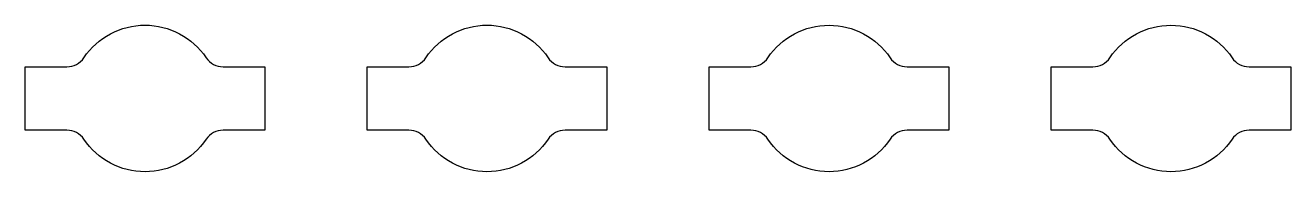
# Model space of a CAD drawing. Header units: millimetres. Extents: x 44.766 to 45.473, y 3.096 to 3.174.
# Drawn here: x 45.1242 to 45.3091, y 3.0962 to 3.1177 of the extents above; entities that cross this region are included whole.
import ezdxf

# ---------------------------------------------------------------- set-up
doc = ezdxf.new("R2010")
doc.units = ezdxf.units.MM
doc.header["$MEASUREMENT"] = 0

msp = doc.modelspace()

# ---------------------------------------------------------------- linework, layer by layer
at = {"color": 1}
for p, q in [((45.13273, 3.11296, 2.395), (45.13273, 3.11296, 2.4)), ((45.13273, 3.11296), (45.13273, 3.11296, 0.005)), ((45.13273, 3.11296, 2.0975), (45.13273, 3.11296, 2.1025)), ((45.13273, 3.11296, 1.7975), (45.13273, 3.11296, 1.8025)), ((45.13273, 3.11296, 1.4975), (45.13273, 3.11296, 1.5025)), ((45.13273, 3.11296, 0.8975), (45.13273, 3.11296, 0.9025)), ((45.13273, 3.11296, 0.5975), (45.13273, 3.11296, 0.6025)), ((45.13273, 3.11296, 0.2975), (45.13273, 3.11296, 0.3025)), ((45.13273, 3.11296, 1.1975), (45.13273, 3.11296, 1.2025)), ((45.15059, 3.11296, 2.395), (45.15059, 3.11296, 2.4)), ((45.15059, 3.11296), (45.15059, 3.11296, 0.005)), ((45.15059, 3.11296, 2.0975), (45.15059, 3.11296, 2.1025)), ((45.15059, 3.11296, 1.7975), (45.15059, 3.11296, 1.8025)), ((45.15059, 3.11296, 1.4975), (45.15059, 3.11296, 1.5025)), ((45.15059, 3.11296, 0.8975), (45.15059, 3.11296, 0.9025)), ((45.15059, 3.11296, 0.5975), (45.15059, 3.11296, 0.6025)), ((45.15059, 3.11296, 0.2975), (45.15059, 3.11296, 0.3025)), ((45.15059, 3.11296, 1.1975), (45.15059, 3.11296, 1.2025)), ((45.1827, 3.11296, 2.395), (45.1827, 3.11296, 2.4)), ((45.1827, 3.11296), (45.1827, 3.11296, 0.005)), ((45.1827, 3.11296, 2.0975), (45.1827, 3.11296, 2.1025)), ((45.1827, 3.11296, 1.7975), (45.1827, 3.11296, 1.8025)), ((45.1827, 3.11296, 1.4975), (45.1827, 3.11296, 1.5025)), ((45.1827, 3.11296, 0.8975), (45.1827, 3.11296, 0.9025)), ((45.1827, 3.11296, 0.5975), (45.1827, 3.11296, 0.6025)), ((45.1827, 3.11296, 0.2975), (45.1827, 3.11296, 0.3025)), ((45.1827, 3.11296, 1.1975), (45.1827, 3.11296, 1.2025)), ((45.20056, 3.11296, 2.395), (45.20056, 3.11296, 2.4)), ((45.20056, 3.11296), (45.20056, 3.11296, 0.005)), ((45.20056, 3.11296, 2.0975), (45.20056, 3.11296, 2.1025)), ((45.20056, 3.11296, 1.7975), (45.20056, 3.11296, 1.8025)), ((45.20056, 3.11296, 1.4975), (45.20056, 3.11296, 1.5025)), ((45.20056, 3.11296, 0.8975), (45.20056, 3.11296, 0.9025)), ((45.20056, 3.11296, 0.5975), (45.20056, 3.11296, 0.6025)), ((45.20056, 3.11296, 0.2975), (45.20056, 3.11296, 0.3025)), ((45.20056, 3.11296, 1.1975), (45.20056, 3.11296, 1.2025)), ((45.23268, 3.11296, 2.395), (45.23268, 3.11296, 2.4)), ((45.23268, 3.11296), (45.23268, 3.11296, 0.005)), ((45.23268, 3.11296, 2.0975), (45.23268, 3.11296, 2.1025)), ((45.23268, 3.11296, 1.7975), (45.23268, 3.11296, 1.8025)), ((45.23268, 3.11296, 1.4975), (45.23268, 3.11296, 1.5025)), ((45.23268, 3.11296, 0.8975), (45.23268, 3.11296, 0.9025)), ((45.23268, 3.11296, 0.5975), (45.23268, 3.11296, 0.6025)), ((45.23268, 3.11296, 0.2975), (45.23268, 3.11296, 0.3025)), ((45.23268, 3.11296, 1.1975), (45.23268, 3.11296, 1.2025)), ((45.25053, 3.11296, 2.395), (45.25053, 3.11296, 2.4)), ((45.25053, 3.11296), (45.25053, 3.11296, 0.005)), ((45.25053, 3.11296, 2.0975), (45.25053, 3.11296, 2.1025)), ((45.25053, 3.11296, 1.7975), (45.25053, 3.11296, 1.8025)), ((45.25053, 3.11296, 1.4975), (45.25053, 3.11296, 1.5025)), ((45.25053, 3.11296, 0.8975), (45.25053, 3.11296, 0.9025)), ((45.25053, 3.11296, 0.5975), (45.25053, 3.11296, 0.6025)), ((45.25053, 3.11296, 0.2975), (45.25053, 3.11296, 0.3025)), ((45.25053, 3.11296, 1.1975), (45.25053, 3.11296, 1.2025)), ((45.28265, 3.11296, 2.395), (45.28265, 3.11296, 2.4)), ((45.28265, 3.11296), (45.28265, 3.11296, 0.005)), ((45.28265, 3.11296, 2.0975), (45.28265, 3.11296, 2.1025)), ((45.28265, 3.11296, 1.7975), (45.28265, 3.11296, 1.8025)), ((45.28265, 3.11296, 1.4975), (45.28265, 3.11296, 1.5025)), ((45.28265, 3.11296, 0.8975), (45.28265, 3.11296, 0.9025)), ((45.28265, 3.11296, 0.5975), (45.28265, 3.11296, 0.6025)), ((45.28265, 3.11296, 0.2975), (45.28265, 3.11296, 0.3025)), ((45.28265, 3.11296, 1.1975), (45.28265, 3.11296, 1.2025)), ((45.3005, 3.11296, 2.395), (45.3005, 3.11296, 2.4)), ((45.3005, 3.11296), (45.3005, 3.11296, 0.005)), ((45.3005, 3.11296, 2.0975), (45.3005, 3.11296, 2.1025)), ((45.3005, 3.11296, 1.7975), (45.3005, 3.11296, 1.8025)), ((45.3005, 3.11296, 1.4975), (45.3005, 3.11296, 1.5025)), ((45.3005, 3.11296, 0.8975), (45.3005, 3.11296, 0.9025)), ((45.3005, 3.11296, 0.5975), (45.3005, 3.11296, 0.6025)), ((45.3005, 3.11296, 0.2975), (45.3005, 3.11296, 0.3025)), ((45.3005, 3.11296, 1.1975), (45.3005, 3.11296, 1.2025)), ((45.12417, 3.11163, 2.395), (45.12417, 3.11163, 2.4)), ((45.12417, 3.11163), (45.12417, 3.11163, 0.005)), ((45.12417, 3.11163, 2.0975), (45.12417, 3.11163, 2.1025)), ((45.12417, 3.11163, 1.7975), (45.12417, 3.11163, 1.8025)), ((45.12417, 3.11163, 1.4975), (45.12417, 3.11163, 1.5025)), ((45.12417, 3.11163, 0.8975), (45.12417, 3.11163, 0.9025)), ((45.12417, 3.11163, 0.5975), (45.12417, 3.11163, 0.6025)), ((45.12417, 3.11163, 0.2975), (45.12417, 3.11163, 0.3025)), ((45.12417, 3.11163, 1.1975), (45.12417, 3.11163, 1.2025)), ((45.13024, 3.11163, 2.395), (45.13024, 3.11163, 2.4)), ((45.13024, 3.11163), (45.13024, 3.11163, 0.005)), ((45.13024, 3.11163, 2.0975), (45.13024, 3.11163, 2.1025)), ((45.13024, 3.11163, 1.7975), (45.13024, 3.11163, 1.8025)), ((45.13024, 3.11163, 1.4975), (45.13024, 3.11163, 1.5025)), ((45.13024, 3.11163, 0.8975), (45.13024, 3.11163, 0.9025)), ((45.13024, 3.11163, 0.5975), (45.13024, 3.11163, 0.6025)), ((45.13024, 3.11163, 0.2975), (45.13024, 3.11163, 0.3025)), ((45.13024, 3.11163, 1.1975), (45.13024, 3.11163, 1.2025)), ((45.15308, 3.11163, 2.395), (45.15308, 3.11163, 2.4)), ((45.15308, 3.11163), (45.15308, 3.11163, 0.005)), ((45.15308, 3.11163, 2.0975), (45.15308, 3.11163, 2.1025)), ((45.15308, 3.11163, 1.7975), (45.15308, 3.11163, 1.8025)), ((45.15308, 3.11163, 1.4975), (45.15308, 3.11163, 1.5025)), ((45.15308, 3.11163, 0.8975), (45.15308, 3.11163, 0.9025)), ((45.15308, 3.11163, 0.5975), (45.15308, 3.11163, 0.6025)), ((45.15308, 3.11163, 0.2975), (45.15308, 3.11163, 0.3025)), ((45.15308, 3.11163, 1.1975), (45.15308, 3.11163, 1.2025)), ((45.15915, 3.11163, 2.395), (45.15915, 3.11163, 2.4)), ((45.15915, 3.11163), (45.15915, 3.11163, 0.005)), ((45.15915, 3.11163, 2.0975), (45.15915, 3.11163, 2.1025)), ((45.15915, 3.11163, 1.7975), (45.15915, 3.11163, 1.8025)), ((45.15915, 3.11163, 1.4975), (45.15915, 3.11163, 1.5025)), ((45.15915, 3.11163, 0.8975), (45.15915, 3.11163, 0.9025)), ((45.15915, 3.11163, 0.5975), (45.15915, 3.11163, 0.6025)), ((45.15915, 3.11163, 0.2975), (45.15915, 3.11163, 0.3025)), ((45.15915, 3.11163, 1.1975), (45.15915, 3.11163, 1.2025)), ((45.17414, 3.11163, 2.395), (45.17414, 3.11163, 2.4)), ((45.17414, 3.11163), (45.17414, 3.11163, 0.005)), ((45.17414, 3.11163, 2.0975), (45.17414, 3.11163, 2.1025)), ((45.17414, 3.11163, 1.7975), (45.17414, 3.11163, 1.8025)), ((45.17414, 3.11163, 1.4975), (45.17414, 3.11163, 1.5025)), ((45.17414, 3.11163, 0.8975), (45.17414, 3.11163, 0.9025)), ((45.17414, 3.11163, 0.5975), (45.17414, 3.11163, 0.6025)), ((45.17414, 3.11163, 0.2975), (45.17414, 3.11163, 0.3025)), ((45.17414, 3.11163, 1.1975), (45.17414, 3.11163, 1.2025)), ((45.18021, 3.11163, 2.395), (45.18021, 3.11163, 2.4)), ((45.18021, 3.11163), (45.18021, 3.11163, 0.005)), ((45.18021, 3.11163, 2.0975), (45.18021, 3.11163, 2.1025)), ((45.18021, 3.11163, 1.7975), (45.18021, 3.11163, 1.8025)), ((45.18021, 3.11163, 1.4975), (45.18021, 3.11163, 1.5025)), ((45.18021, 3.11163, 0.8975), (45.18021, 3.11163, 0.9025)), ((45.18021, 3.11163, 0.5975), (45.18021, 3.11163, 0.6025)), ((45.18021, 3.11163, 0.2975), (45.18021, 3.11163, 0.3025)), ((45.18021, 3.11163, 1.1975), (45.18021, 3.11163, 1.2025)), ((45.20305, 3.11163, 2.395), (45.20305, 3.11163, 2.4)), ((45.20305, 3.11163), (45.20305, 3.11163, 0.005)), ((45.20305, 3.11163, 2.0975), (45.20305, 3.11163, 2.1025)), ((45.20305, 3.11163, 1.7975), (45.20305, 3.11163, 1.8025)), ((45.20305, 3.11163, 1.4975), (45.20305, 3.11163, 1.5025)), ((45.20305, 3.11163, 0.8975), (45.20305, 3.11163, 0.9025)), ((45.20305, 3.11163, 0.5975), (45.20305, 3.11163, 0.6025)), ((45.20305, 3.11163, 0.2975), (45.20305, 3.11163, 0.3025)), ((45.20305, 3.11163, 1.1975), (45.20305, 3.11163, 1.2025)), ((45.20912, 3.11163, 2.395), (45.20912, 3.11163, 2.4)), ((45.20912, 3.11163), (45.20912, 3.11163, 0.005)), ((45.20912, 3.11163, 2.0975), (45.20912, 3.11163, 2.1025)), ((45.20912, 3.11163, 1.7975), (45.20912, 3.11163, 1.8025)), ((45.20912, 3.11163, 1.4975), (45.20912, 3.11163, 1.5025)), ((45.20912, 3.11163, 0.8975), (45.20912, 3.11163, 0.9025)), ((45.20912, 3.11163, 0.5975), (45.20912, 3.11163, 0.6025)), ((45.20912, 3.11163, 0.2975), (45.20912, 3.11163, 0.3025)), ((45.20912, 3.11163, 1.1975), (45.20912, 3.11163, 1.2025)), ((45.22411, 3.11163, 2.395), (45.22411, 3.11163, 2.4)), ((45.22411, 3.11163), (45.22411, 3.11163, 0.005)), ((45.22411, 3.11163, 2.0975), (45.22411, 3.11163, 2.1025)), ((45.22411, 3.11163, 1.7975), (45.22411, 3.11163, 1.8025)), ((45.22411, 3.11163, 1.4975), (45.22411, 3.11163, 1.5025)), ((45.22411, 3.11163, 0.8975), (45.22411, 3.11163, 0.9025)), ((45.22411, 3.11163, 0.5975), (45.22411, 3.11163, 0.6025)), ((45.22411, 3.11163, 0.2975), (45.22411, 3.11163, 0.3025)), ((45.22411, 3.11163, 1.1975), (45.22411, 3.11163, 1.2025)), ((45.23018, 3.11163, 2.395), (45.23018, 3.11163, 2.4)), ((45.23018, 3.11163), (45.23018, 3.11163, 0.005)), ((45.23018, 3.11163, 2.0975), (45.23018, 3.11163, 2.1025)), ((45.23018, 3.11163, 1.7975), (45.23018, 3.11163, 1.8025)), ((45.23018, 3.11163, 1.4975), (45.23018, 3.11163, 1.5025)), ((45.23018, 3.11163, 0.8975), (45.23018, 3.11163, 0.9025)), ((45.23018, 3.11163, 0.5975), (45.23018, 3.11163, 0.6025)), ((45.23018, 3.11163, 0.2975), (45.23018, 3.11163, 0.3025)), ((45.23018, 3.11163, 1.1975), (45.23018, 3.11163, 1.2025)), ((45.25302, 3.11163, 2.395), (45.25302, 3.11163, 2.4)), ((45.25302, 3.11163), (45.25302, 3.11163, 0.005)), ((45.25302, 3.11163, 2.0975), (45.25302, 3.11163, 2.1025)), ((45.25302, 3.11163, 1.7975), (45.25302, 3.11163, 1.8025)), ((45.25302, 3.11163, 1.4975), (45.25302, 3.11163, 1.5025)), ((45.25302, 3.11163, 0.8975), (45.25302, 3.11163, 0.9025)), ((45.25302, 3.11163, 0.5975), (45.25302, 3.11163, 0.6025)), ((45.25302, 3.11163, 0.2975), (45.25302, 3.11163, 0.3025)), ((45.25302, 3.11163, 1.1975), (45.25302, 3.11163, 1.2025)), ((45.25909, 3.11163, 2.395), (45.25909, 3.11163, 2.4)), ((45.25909, 3.11163), (45.25909, 3.11163, 0.005)), ((45.25909, 3.11163, 2.0975), (45.25909, 3.11163, 2.1025)), ((45.25909, 3.11163, 1.7975), (45.25909, 3.11163, 1.8025)), ((45.25909, 3.11163, 1.4975), (45.25909, 3.11163, 1.5025)), ((45.25909, 3.11163, 0.8975), (45.25909, 3.11163, 0.9025)), ((45.25909, 3.11163, 0.5975), (45.25909, 3.11163, 0.6025)), ((45.25909, 3.11163, 0.2975), (45.25909, 3.11163, 0.3025)), ((45.25909, 3.11163, 1.1975), (45.25909, 3.11163, 1.2025)), ((45.27409, 3.11163, 2.395), (45.27409, 3.11163, 2.4)), ((45.27409, 3.11163), (45.27409, 3.11163, 0.005)), ((45.27409, 3.11163, 2.0975), (45.27409, 3.11163, 2.1025)), ((45.27409, 3.11163, 1.7975), (45.27409, 3.11163, 1.8025)), ((45.27409, 3.11163, 1.4975), (45.27409, 3.11163, 1.5025)), ((45.27409, 3.11163, 0.8975), (45.27409, 3.11163, 0.9025)), ((45.27409, 3.11163, 0.5975), (45.27409, 3.11163, 0.6025)), ((45.27409, 3.11163, 0.2975), (45.27409, 3.11163, 0.3025)), ((45.27409, 3.11163, 1.1975), (45.27409, 3.11163, 1.2025)), ((45.28016, 3.11163, 2.395), (45.28016, 3.11163, 2.4)), ((45.28016, 3.11163), (45.28016, 3.11163, 0.005)), ((45.28016, 3.11163, 2.0975), (45.28016, 3.11163, 2.1025)), ((45.28016, 3.11163, 1.7975), (45.28016, 3.11163, 1.8025)), ((45.28016, 3.11163, 1.4975), (45.28016, 3.11163, 1.5025)), ((45.28016, 3.11163, 0.8975), (45.28016, 3.11163, 0.9025)), ((45.28016, 3.11163, 0.5975), (45.28016, 3.11163, 0.6025)), ((45.28016, 3.11163, 0.2975), (45.28016, 3.11163, 0.3025)), ((45.28016, 3.11163, 1.1975), (45.28016, 3.11163, 1.2025)), ((45.30299, 3.11163, 2.395), (45.30299, 3.11163, 2.4)), ((45.30299, 3.11163), (45.30299, 3.11163, 0.005)), ((45.30299, 3.11163, 2.0975), (45.30299, 3.11163, 2.1025)), ((45.30299, 3.11163, 1.7975), (45.30299, 3.11163, 1.8025)), ((45.30299, 3.11163, 1.4975), (45.30299, 3.11163, 1.5025)), ((45.30299, 3.11163, 0.8975), (45.30299, 3.11163, 0.9025)), ((45.30299, 3.11163, 0.5975), (45.30299, 3.11163, 0.6025)), ((45.30299, 3.11163, 0.2975), (45.30299, 3.11163, 0.3025)), ((45.30299, 3.11163, 1.1975), (45.30299, 3.11163, 1.2025)), ((45.30907, 3.11163, 2.395), (45.30907, 3.11163, 2.4)), ((45.30907, 3.11163), (45.30907, 3.11163, 0.005)), ((45.30907, 3.11163, 2.0975), (45.30907, 3.11163, 2.1025)), ((45.30907, 3.11163, 1.7975), (45.30907, 3.11163, 1.8025)), ((45.30907, 3.11163, 1.4975), (45.30907, 3.11163, 1.5025)), ((45.30907, 3.11163, 0.8975), (45.30907, 3.11163, 0.9025)), ((45.30907, 3.11163, 0.5975), (45.30907, 3.11163, 0.6025)), ((45.30907, 3.11163, 0.2975), (45.30907, 3.11163, 0.3025)), ((45.30907, 3.11163, 1.1975), (45.30907, 3.11163, 1.2025)), ((45.12417, 3.10233, 2.395), (45.12417, 3.10233, 2.4)), ((45.12417, 3.10233), (45.12417, 3.10233, 0.005)), ((45.12417, 3.10233, 2.0975), (45.12417, 3.10233, 2.1025)), ((45.12417, 3.10233, 1.7975), (45.12417, 3.10233, 1.8025)), ((45.12417, 3.10233, 1.4975), (45.12417, 3.10233, 1.5025)), ((45.12417, 3.10233, 0.8975), (45.12417, 3.10233, 0.9025)), ((45.12417, 3.10233, 0.5975), (45.12417, 3.10233, 0.6025)), ((45.12417, 3.10233, 0.2975), (45.12417, 3.10233, 0.3025)), ((45.12417, 3.10233, 1.1975), (45.12417, 3.10233, 1.2025)), ((45.13024, 3.10233, 2.395), (45.13024, 3.10233, 2.4)), ((45.13024, 3.10233), (45.13024, 3.10233, 0.005)), ((45.13024, 3.10233, 2.0975), (45.13024, 3.10233, 2.1025)), ((45.13024, 3.10233, 1.7975), (45.13024, 3.10233, 1.8025)), ((45.13024, 3.10233, 1.4975), (45.13024, 3.10233, 1.5025)), ((45.13024, 3.10233, 0.8975), (45.13024, 3.10233, 0.9025)), ((45.13024, 3.10233, 0.5975), (45.13024, 3.10233, 0.6025)), ((45.13024, 3.10233, 0.2975), (45.13024, 3.10233, 0.3025)), ((45.13024, 3.10233, 1.1975), (45.13024, 3.10233, 1.2025)), ((45.13273, 3.101, 2.395), (45.13273, 3.101, 2.4)), ((45.13273, 3.101), (45.13273, 3.101, 0.005)), ((45.13273, 3.101, 2.0975), (45.13273, 3.101, 2.1025)), ((45.13273, 3.101, 1.7975), (45.13273, 3.101, 1.8025)), ((45.13273, 3.101, 1.4975), (45.13273, 3.101, 1.5025)), ((45.13273, 3.101, 0.8975), (45.13273, 3.101, 0.9025)), ((45.13273, 3.101, 0.5975), (45.13273, 3.101, 0.6025)), ((45.13273, 3.101, 0.2975), (45.13273, 3.101, 0.3025)), ((45.13273, 3.101, 1.1975), (45.13273, 3.101, 1.2025)), ((45.15059, 3.101, 2.395), (45.15059, 3.101, 2.4)), ((45.15059, 3.101), (45.15059, 3.101, 0.005)), ((45.15059, 3.101, 2.0975), (45.15059, 3.101, 2.1025)), ((45.15059, 3.101, 1.7975), (45.15059, 3.101, 1.8025)), ((45.15059, 3.101, 1.4975), (45.15059, 3.101, 1.5025)), ((45.15059, 3.101, 0.8975), (45.15059, 3.101, 0.9025)), ((45.15059, 3.101, 0.5975), (45.15059, 3.101, 0.6025)), ((45.15059, 3.101, 0.2975), (45.15059, 3.101, 0.3025)), ((45.15059, 3.101, 1.1975), (45.15059, 3.101, 1.2025)), ((45.15308, 3.10233, 2.395), (45.15308, 3.10233, 2.4)), ((45.15308, 3.10233), (45.15308, 3.10233, 0.005)), ((45.15308, 3.10233, 2.0975), (45.15308, 3.10233, 2.1025)), ((45.15308, 3.10233, 1.7975), (45.15308, 3.10233, 1.8025)), ((45.15308, 3.10233, 1.4975), (45.15308, 3.10233, 1.5025)), ((45.15308, 3.10233, 0.8975), (45.15308, 3.10233, 0.9025)), ((45.15308, 3.10233, 0.5975), (45.15308, 3.10233, 0.6025)), ((45.15308, 3.10233, 0.2975), (45.15308, 3.10233, 0.3025)), ((45.15308, 3.10233, 1.1975), (45.15308, 3.10233, 1.2025)), ((45.15915, 3.10233, 2.395), (45.15915, 3.10233, 2.4)), ((45.15915, 3.10233), (45.15915, 3.10233, 0.005)), ((45.15915, 3.10233, 2.0975), (45.15915, 3.10233, 2.1025)), ((45.15915, 3.10233, 1.7975), (45.15915, 3.10233, 1.8025)), ((45.15915, 3.10233, 1.4975), (45.15915, 3.10233, 1.5025)), ((45.15915, 3.10233, 0.8975), (45.15915, 3.10233, 0.9025)), ((45.15915, 3.10233, 0.5975), (45.15915, 3.10233, 0.6025)), ((45.15915, 3.10233, 0.2975), (45.15915, 3.10233, 0.3025)), ((45.15915, 3.10233, 1.1975), (45.15915, 3.10233, 1.2025)), ((45.17414, 3.10233, 2.395), (45.17414, 3.10233, 2.4)), ((45.17414, 3.10233), (45.17414, 3.10233, 0.005)), ((45.17414, 3.10233, 2.0975), (45.17414, 3.10233, 2.1025)), ((45.17414, 3.10233, 1.7975), (45.17414, 3.10233, 1.8025)), ((45.17414, 3.10233, 1.4975), (45.17414, 3.10233, 1.5025)), ((45.17414, 3.10233, 0.8975), (45.17414, 3.10233, 0.9025)), ((45.17414, 3.10233, 0.5975), (45.17414, 3.10233, 0.6025)), ((45.17414, 3.10233, 0.2975), (45.17414, 3.10233, 0.3025)), ((45.17414, 3.10233, 1.1975), (45.17414, 3.10233, 1.2025)), ((45.18021, 3.10233, 2.395), (45.18021, 3.10233, 2.4)), ((45.18021, 3.10233), (45.18021, 3.10233, 0.005)), ((45.18021, 3.10233, 2.0975), (45.18021, 3.10233, 2.1025)), ((45.18021, 3.10233, 1.7975), (45.18021, 3.10233, 1.8025)), ((45.18021, 3.10233, 1.4975), (45.18021, 3.10233, 1.5025)), ((45.18021, 3.10233, 0.8975), (45.18021, 3.10233, 0.9025)), ((45.18021, 3.10233, 0.5975), (45.18021, 3.10233, 0.6025)), ((45.18021, 3.10233, 0.2975), (45.18021, 3.10233, 0.3025)), ((45.18021, 3.10233, 1.1975), (45.18021, 3.10233, 1.2025)), ((45.1827, 3.101, 2.395), (45.1827, 3.101, 2.4)), ((45.1827, 3.101), (45.1827, 3.101, 0.005)), ((45.1827, 3.101, 2.0975), (45.1827, 3.101, 2.1025)), ((45.1827, 3.101, 1.7975), (45.1827, 3.101, 1.8025)), ((45.1827, 3.101, 1.4975), (45.1827, 3.101, 1.5025)), ((45.1827, 3.101, 0.8975), (45.1827, 3.101, 0.9025)), ((45.1827, 3.101, 0.5975), (45.1827, 3.101, 0.6025)), ((45.1827, 3.101, 0.2975), (45.1827, 3.101, 0.3025)), ((45.1827, 3.101, 1.1975), (45.1827, 3.101, 1.2025)), ((45.20056, 3.101, 2.395), (45.20056, 3.101, 2.4)), ((45.20056, 3.101), (45.20056, 3.101, 0.005)), ((45.20056, 3.101, 2.0975), (45.20056, 3.101, 2.1025)), ((45.20056, 3.101, 1.7975), (45.20056, 3.101, 1.8025)), ((45.20056, 3.101, 1.4975), (45.20056, 3.101, 1.5025)), ((45.20056, 3.101, 0.8975), (45.20056, 3.101, 0.9025)), ((45.20056, 3.101, 0.5975), (45.20056, 3.101, 0.6025)), ((45.20056, 3.101, 0.2975), (45.20056, 3.101, 0.3025)), ((45.20056, 3.101, 1.1975), (45.20056, 3.101, 1.2025)), ((45.20305, 3.10233, 2.395), (45.20305, 3.10233, 2.4)), ((45.20305, 3.10233), (45.20305, 3.10233, 0.005)), ((45.20305, 3.10233, 2.0975), (45.20305, 3.10233, 2.1025)), ((45.20305, 3.10233, 1.7975), (45.20305, 3.10233, 1.8025)), ((45.20305, 3.10233, 1.4975), (45.20305, 3.10233, 1.5025)), ((45.20305, 3.10233, 0.8975), (45.20305, 3.10233, 0.9025)), ((45.20305, 3.10233, 0.5975), (45.20305, 3.10233, 0.6025)), ((45.20305, 3.10233, 0.2975), (45.20305, 3.10233, 0.3025)), ((45.20305, 3.10233, 1.1975), (45.20305, 3.10233, 1.2025)), ((45.20912, 3.10233, 2.395), (45.20912, 3.10233, 2.4)), ((45.20912, 3.10233), (45.20912, 3.10233, 0.005)), ((45.20912, 3.10233, 2.0975), (45.20912, 3.10233, 2.1025)), ((45.20912, 3.10233, 1.7975), (45.20912, 3.10233, 1.8025)), ((45.20912, 3.10233, 1.4975), (45.20912, 3.10233, 1.5025)), ((45.20912, 3.10233, 0.8975), (45.20912, 3.10233, 0.9025)), ((45.20912, 3.10233, 0.5975), (45.20912, 3.10233, 0.6025)), ((45.20912, 3.10233, 0.2975), (45.20912, 3.10233, 0.3025)), ((45.20912, 3.10233, 1.1975), (45.20912, 3.10233, 1.2025)), ((45.22411, 3.10233, 2.395), (45.22411, 3.10233, 2.4)), ((45.22411, 3.10233), (45.22411, 3.10233, 0.005)), ((45.22411, 3.10233, 2.0975), (45.22411, 3.10233, 2.1025)), ((45.22411, 3.10233, 1.7975), (45.22411, 3.10233, 1.8025)), ((45.22411, 3.10233, 1.4975), (45.22411, 3.10233, 1.5025)), ((45.22411, 3.10233, 0.8975), (45.22411, 3.10233, 0.9025)), ((45.22411, 3.10233, 0.5975), (45.22411, 3.10233, 0.6025)), ((45.22411, 3.10233, 0.2975), (45.22411, 3.10233, 0.3025)), ((45.22411, 3.10233, 1.1975), (45.22411, 3.10233, 1.2025)), ((45.23018, 3.10233, 2.395), (45.23018, 3.10233, 2.4)), ((45.23018, 3.10233), (45.23018, 3.10233, 0.005)), ((45.23018, 3.10233, 2.0975), (45.23018, 3.10233, 2.1025)), ((45.23018, 3.10233, 1.7975), (45.23018, 3.10233, 1.8025)), ((45.23018, 3.10233, 1.4975), (45.23018, 3.10233, 1.5025)), ((45.23018, 3.10233, 0.8975), (45.23018, 3.10233, 0.9025)), ((45.23018, 3.10233, 0.5975), (45.23018, 3.10233, 0.6025)), ((45.23018, 3.10233, 0.2975), (45.23018, 3.10233, 0.3025)), ((45.23018, 3.10233, 1.1975), (45.23018, 3.10233, 1.2025)), ((45.23268, 3.101, 2.395), (45.23268, 3.101, 2.4)), ((45.23268, 3.101), (45.23268, 3.101, 0.005)), ((45.23268, 3.101, 2.0975), (45.23268, 3.101, 2.1025)), ((45.23268, 3.101, 1.7975), (45.23268, 3.101, 1.8025)), ((45.23268, 3.101, 1.4975), (45.23268, 3.101, 1.5025)), ((45.23268, 3.101, 0.8975), (45.23268, 3.101, 0.9025)), ((45.23268, 3.101, 0.5975), (45.23268, 3.101, 0.6025)), ((45.23268, 3.101, 0.2975), (45.23268, 3.101, 0.3025)), ((45.23268, 3.101, 1.1975), (45.23268, 3.101, 1.2025)), ((45.25053, 3.101, 2.395), (45.25053, 3.101, 2.4)), ((45.25053, 3.101), (45.25053, 3.101, 0.005)), ((45.25053, 3.101, 2.0975), (45.25053, 3.101, 2.1025)), ((45.25053, 3.101, 1.7975), (45.25053, 3.101, 1.8025)), ((45.25053, 3.101, 1.4975), (45.25053, 3.101, 1.5025)), ((45.25053, 3.101, 0.8975), (45.25053, 3.101, 0.9025)), ((45.25053, 3.101, 0.5975), (45.25053, 3.101, 0.6025)), ((45.25053, 3.101, 0.2975), (45.25053, 3.101, 0.3025)), ((45.25053, 3.101, 1.1975), (45.25053, 3.101, 1.2025)), ((45.25302, 3.10233, 2.395), (45.25302, 3.10233, 2.4)), ((45.25302, 3.10233), (45.25302, 3.10233, 0.005)), ((45.25302, 3.10233, 2.0975), (45.25302, 3.10233, 2.1025)), ((45.25302, 3.10233, 1.7975), (45.25302, 3.10233, 1.8025)), ((45.25302, 3.10233, 1.4975), (45.25302, 3.10233, 1.5025)), ((45.25302, 3.10233, 0.8975), (45.25302, 3.10233, 0.9025)), ((45.25302, 3.10233, 0.5975), (45.25302, 3.10233, 0.6025)), ((45.25302, 3.10233, 0.2975), (45.25302, 3.10233, 0.3025)), ((45.25302, 3.10233, 1.1975), (45.25302, 3.10233, 1.2025)), ((45.25909, 3.10233, 2.395), (45.25909, 3.10233, 2.4)), ((45.25909, 3.10233), (45.25909, 3.10233, 0.005)), ((45.25909, 3.10233, 2.0975), (45.25909, 3.10233, 2.1025)), ((45.25909, 3.10233, 1.7975), (45.25909, 3.10233, 1.8025)), ((45.25909, 3.10233, 1.4975), (45.25909, 3.10233, 1.5025)), ((45.25909, 3.10233, 0.8975), (45.25909, 3.10233, 0.9025)), ((45.25909, 3.10233, 0.5975), (45.25909, 3.10233, 0.6025)), ((45.25909, 3.10233, 0.2975), (45.25909, 3.10233, 0.3025)), ((45.25909, 3.10233, 1.1975), (45.25909, 3.10233, 1.2025)), ((45.27409, 3.10233, 2.395), (45.27409, 3.10233, 2.4)), ((45.27409, 3.10233), (45.27409, 3.10233, 0.005)), ((45.27409, 3.10233, 2.0975), (45.27409, 3.10233, 2.1025)), ((45.27409, 3.10233, 1.7975), (45.27409, 3.10233, 1.8025)), ((45.27409, 3.10233, 1.4975), (45.27409, 3.10233, 1.5025)), ((45.27409, 3.10233, 0.8975), (45.27409, 3.10233, 0.9025)), ((45.27409, 3.10233, 0.5975), (45.27409, 3.10233, 0.6025)), ((45.27409, 3.10233, 0.2975), (45.27409, 3.10233, 0.3025)), ((45.27409, 3.10233, 1.1975), (45.27409, 3.10233, 1.2025)), ((45.28016, 3.10233, 2.395), (45.28016, 3.10233, 2.4)), ((45.28016, 3.10233), (45.28016, 3.10233, 0.005)), ((45.28016, 3.10233, 2.0975), (45.28016, 3.10233, 2.1025)), ((45.28016, 3.10233, 1.7975), (45.28016, 3.10233, 1.8025)), ((45.28016, 3.10233, 1.4975), (45.28016, 3.10233, 1.5025)), ((45.28016, 3.10233, 0.8975), (45.28016, 3.10233, 0.9025)), ((45.28016, 3.10233, 0.5975), (45.28016, 3.10233, 0.6025)), ((45.28016, 3.10233, 0.2975), (45.28016, 3.10233, 0.3025)), ((45.28016, 3.10233, 1.1975), (45.28016, 3.10233, 1.2025)), ((45.28265, 3.101, 2.395), (45.28265, 3.101, 2.4)), ((45.28265, 3.101), (45.28265, 3.101, 0.005)), ((45.28265, 3.101, 2.0975), (45.28265, 3.101, 2.1025)), ((45.28265, 3.101, 1.7975), (45.28265, 3.101, 1.8025)), ((45.28265, 3.101, 1.4975), (45.28265, 3.101, 1.5025)), ((45.28265, 3.101, 0.8975), (45.28265, 3.101, 0.9025)), ((45.28265, 3.101, 0.5975), (45.28265, 3.101, 0.6025)), ((45.28265, 3.101, 0.2975), (45.28265, 3.101, 0.3025)), ((45.28265, 3.101, 1.1975), (45.28265, 3.101, 1.2025)), ((45.3005, 3.101, 2.395), (45.3005, 3.101, 2.4)), ((45.3005, 3.101), (45.3005, 3.101, 0.005)), ((45.3005, 3.101, 2.0975), (45.3005, 3.101, 2.1025)), ((45.3005, 3.101, 1.7975), (45.3005, 3.101, 1.8025)), ((45.3005, 3.101, 1.4975), (45.3005, 3.101, 1.5025)), ((45.3005, 3.101, 0.8975), (45.3005, 3.101, 0.9025)), ((45.3005, 3.101, 0.5975), (45.3005, 3.101, 0.6025)), ((45.3005, 3.101, 0.2975), (45.3005, 3.101, 0.3025)), ((45.3005, 3.101, 1.1975), (45.3005, 3.101, 1.2025)), ((45.30299, 3.10233, 2.395), (45.30299, 3.10233, 2.4)), ((45.30299, 3.10233), (45.30299, 3.10233, 0.005)), ((45.30299, 3.10233, 2.0975), (45.30299, 3.10233, 2.1025)), ((45.30299, 3.10233, 1.7975), (45.30299, 3.10233, 1.8025)), ((45.30299, 3.10233, 1.4975), (45.30299, 3.10233, 1.5025)), ((45.30299, 3.10233, 0.8975), (45.30299, 3.10233, 0.9025)), ((45.30299, 3.10233, 0.5975), (45.30299, 3.10233, 0.6025)), ((45.30299, 3.10233, 0.2975), (45.30299, 3.10233, 0.3025)), ((45.30299, 3.10233, 1.1975), (45.30299, 3.10233, 1.2025)), ((45.30907, 3.10233, 2.395), (45.30907, 3.10233, 2.4)), ((45.30907, 3.10233), (45.30907, 3.10233, 0.005)), ((45.30907, 3.10233, 2.0975), (45.30907, 3.10233, 2.1025)), ((45.30907, 3.10233, 1.7975), (45.30907, 3.10233, 1.8025)), ((45.30907, 3.10233, 1.4975), (45.30907, 3.10233, 1.5025)), ((45.30907, 3.10233, 0.8975), (45.30907, 3.10233, 0.9025)), ((45.30907, 3.10233, 0.5975), (45.30907, 3.10233, 0.6025)), ((45.30907, 3.10233, 0.2975), (45.30907, 3.10233, 0.3025)), ((45.30907, 3.10233, 1.1975), (45.30907, 3.10233, 1.2025))]:
    msp.add_line(p, q, dxfattribs=at)
for points, elevation in [([(45.13024, 3.11163, 0.250233), (45.13273, 3.11296, -0.533898), (45.15059, 3.11296, 0.250233), (45.15308, 3.11163), (45.15915, 3.11163), (45.15915, 3.10233), (45.15308, 3.10233, 0.250233), (45.15059, 3.101, -0.533898), (45.13273, 3.101, 0.250233), (45.13024, 3.10233), (45.12417, 3.10233), (45.12417, 3.11163)], 2.4), ([(45.13024, 3.11163, 0.250233), (45.13273, 3.11296, -0.533898), (45.15059, 3.11296, 0.250233), (45.15308, 3.11163), (45.15915, 3.11163), (45.15915, 3.10233), (45.15308, 3.10233, 0.250233), (45.15059, 3.101, -0.533898), (45.13273, 3.101, 0.250233), (45.13024, 3.10233), (45.12417, 3.10233), (45.12417, 3.11163)], 2.395), ([(45.13024, 3.11163, 0.250233), (45.13273, 3.11296, -0.533898), (45.15059, 3.11296, 0.250233), (45.15308, 3.11163), (45.15915, 3.11163), (45.15915, 3.10233), (45.15308, 3.10233, 0.250233), (45.15059, 3.101, -0.533898), (45.13273, 3.101, 0.250233), (45.13024, 3.10233), (45.12417, 3.10233), (45.12417, 3.11163)], 0.005), ([(45.13024, 3.11163, 0.250233), (45.13273, 3.11296, -0.533898), (45.15059, 3.11296, 0.250233), (45.15308, 3.11163), (45.15915, 3.11163), (45.15915, 3.10233), (45.15308, 3.10233, 0.250233), (45.15059, 3.101, -0.533898), (45.13273, 3.101, 0.250233), (45.13024, 3.10233), (45.12417, 3.10233), (45.12417, 3.11163)], 2.1025), ([(45.13024, 3.11163, 0.250233), (45.13273, 3.11296, -0.533898), (45.15059, 3.11296, 0.250233), (45.15308, 3.11163), (45.15915, 3.11163), (45.15915, 3.10233), (45.15308, 3.10233, 0.250233), (45.15059, 3.101, -0.533898), (45.13273, 3.101, 0.250233), (45.13024, 3.10233), (45.12417, 3.10233), (45.12417, 3.11163)], 2.0975), ([(45.13024, 3.11163, 0.250233), (45.13273, 3.11296, -0.533898), (45.15059, 3.11296, 0.250233), (45.15308, 3.11163), (45.15915, 3.11163), (45.15915, 3.10233), (45.15308, 3.10233, 0.250233), (45.15059, 3.101, -0.533898), (45.13273, 3.101, 0.250233), (45.13024, 3.10233), (45.12417, 3.10233), (45.12417, 3.11163)], 1.8025), ([(45.13024, 3.11163, 0.250233), (45.13273, 3.11296, -0.533898), (45.15059, 3.11296, 0.250233), (45.15308, 3.11163), (45.15915, 3.11163), (45.15915, 3.10233), (45.15308, 3.10233, 0.250233), (45.15059, 3.101, -0.533898), (45.13273, 3.101, 0.250233), (45.13024, 3.10233), (45.12417, 3.10233), (45.12417, 3.11163)], 1.7975), ([(45.13024, 3.11163, 0.250233), (45.13273, 3.11296, -0.533898), (45.15059, 3.11296, 0.250233), (45.15308, 3.11163), (45.15915, 3.11163), (45.15915, 3.10233), (45.15308, 3.10233, 0.250233), (45.15059, 3.101, -0.533898), (45.13273, 3.101, 0.250233), (45.13024, 3.10233), (45.12417, 3.10233), (45.12417, 3.11163)], 1.5025), ([(45.13024, 3.11163, 0.250233), (45.13273, 3.11296, -0.533898), (45.15059, 3.11296, 0.250233), (45.15308, 3.11163), (45.15915, 3.11163), (45.15915, 3.10233), (45.15308, 3.10233, 0.250233), (45.15059, 3.101, -0.533898), (45.13273, 3.101, 0.250233), (45.13024, 3.10233), (45.12417, 3.10233), (45.12417, 3.11163)], 1.4975), ([(45.13024, 3.11163, 0.250233), (45.13273, 3.11296, -0.533898), (45.15059, 3.11296, 0.250233), (45.15308, 3.11163), (45.15915, 3.11163), (45.15915, 3.10233), (45.15308, 3.10233, 0.250233), (45.15059, 3.101, -0.533898), (45.13273, 3.101, 0.250233), (45.13024, 3.10233), (45.12417, 3.10233), (45.12417, 3.11163)], 0.9025), ([(45.13024, 3.11163, 0.250233), (45.13273, 3.11296, -0.533898), (45.15059, 3.11296, 0.250233), (45.15308, 3.11163), (45.15915, 3.11163), (45.15915, 3.10233), (45.15308, 3.10233, 0.250233), (45.15059, 3.101, -0.533898), (45.13273, 3.101, 0.250233), (45.13024, 3.10233), (45.12417, 3.10233), (45.12417, 3.11163)], 0.8975), ([(45.13024, 3.11163, 0.250233), (45.13273, 3.11296, -0.533898), (45.15059, 3.11296, 0.250233), (45.15308, 3.11163), (45.15915, 3.11163), (45.15915, 3.10233), (45.15308, 3.10233, 0.250233), (45.15059, 3.101, -0.533898), (45.13273, 3.101, 0.250233), (45.13024, 3.10233), (45.12417, 3.10233), (45.12417, 3.11163)], 0.6025), ([(45.13024, 3.11163, 0.250233), (45.13273, 3.11296, -0.533898), (45.15059, 3.11296, 0.250233), (45.15308, 3.11163), (45.15915, 3.11163), (45.15915, 3.10233), (45.15308, 3.10233, 0.250233), (45.15059, 3.101, -0.533898), (45.13273, 3.101, 0.250233), (45.13024, 3.10233), (45.12417, 3.10233), (45.12417, 3.11163)], 0.5975), ([(45.13024, 3.11163, 0.250233), (45.13273, 3.11296, -0.533898), (45.15059, 3.11296, 0.250233), (45.15308, 3.11163), (45.15915, 3.11163), (45.15915, 3.10233), (45.15308, 3.10233, 0.250233), (45.15059, 3.101, -0.533898), (45.13273, 3.101, 0.250233), (45.13024, 3.10233), (45.12417, 3.10233), (45.12417, 3.11163)], 0.3025), ([(45.13024, 3.11163, 0.250233), (45.13273, 3.11296, -0.533898), (45.15059, 3.11296, 0.250233), (45.15308, 3.11163), (45.15915, 3.11163), (45.15915, 3.10233), (45.15308, 3.10233, 0.250233), (45.15059, 3.101, -0.533898), (45.13273, 3.101, 0.250233), (45.13024, 3.10233), (45.12417, 3.10233), (45.12417, 3.11163)], 0.2975), ([(45.13024, 3.11163, 0.250233), (45.13273, 3.11296, -0.533898), (45.15059, 3.11296, 0.250233), (45.15308, 3.11163), (45.15915, 3.11163), (45.15915, 3.10233), (45.15308, 3.10233, 0.250233), (45.15059, 3.101, -0.533898), (45.13273, 3.101, 0.250233), (45.13024, 3.10233), (45.12417, 3.10233), (45.12417, 3.11163)], 1.2025), ([(45.13024, 3.11163, 0.250233), (45.13273, 3.11296, -0.533898), (45.15059, 3.11296, 0.250233), (45.15308, 3.11163), (45.15915, 3.11163), (45.15915, 3.10233), (45.15308, 3.10233, 0.250233), (45.15059, 3.101, -0.533898), (45.13273, 3.101, 0.250233), (45.13024, 3.10233), (45.12417, 3.10233), (45.12417, 3.11163)], 1.1975), ([(45.18021, 3.11163, 0.250233), (45.1827, 3.11296, -0.533898), (45.20056, 3.11296, 0.250233), (45.20305, 3.11163), (45.20912, 3.11163), (45.20912, 3.10233), (45.20305, 3.10233, 0.250233), (45.20056, 3.101, -0.533898), (45.1827, 3.101, 0.250233), (45.18021, 3.10233), (45.17414, 3.10233), (45.17414, 3.11163)], 2.4), ([(45.18021, 3.11163, 0.250233), (45.1827, 3.11296, -0.533898), (45.20056, 3.11296, 0.250233), (45.20305, 3.11163), (45.20912, 3.11163), (45.20912, 3.10233), (45.20305, 3.10233, 0.250233), (45.20056, 3.101, -0.533898), (45.1827, 3.101, 0.250233), (45.18021, 3.10233), (45.17414, 3.10233), (45.17414, 3.11163)], 2.395), ([(45.18021, 3.11163, 0.250233), (45.1827, 3.11296, -0.533898), (45.20056, 3.11296, 0.250233), (45.20305, 3.11163), (45.20912, 3.11163), (45.20912, 3.10233), (45.20305, 3.10233, 0.250233), (45.20056, 3.101, -0.533898), (45.1827, 3.101, 0.250233), (45.18021, 3.10233), (45.17414, 3.10233), (45.17414, 3.11163)], 0.005), ([(45.18021, 3.11163, 0.250233), (45.1827, 3.11296, -0.533898), (45.20056, 3.11296, 0.250233), (45.20305, 3.11163), (45.20912, 3.11163), (45.20912, 3.10233), (45.20305, 3.10233, 0.250233), (45.20056, 3.101, -0.533898), (45.1827, 3.101, 0.250233), (45.18021, 3.10233), (45.17414, 3.10233), (45.17414, 3.11163)], 2.1025), ([(45.18021, 3.11163, 0.250233), (45.1827, 3.11296, -0.533898), (45.20056, 3.11296, 0.250233), (45.20305, 3.11163), (45.20912, 3.11163), (45.20912, 3.10233), (45.20305, 3.10233, 0.250233), (45.20056, 3.101, -0.533898), (45.1827, 3.101, 0.250233), (45.18021, 3.10233), (45.17414, 3.10233), (45.17414, 3.11163)], 2.0975), ([(45.18021, 3.11163, 0.250233), (45.1827, 3.11296, -0.533898), (45.20056, 3.11296, 0.250233), (45.20305, 3.11163), (45.20912, 3.11163), (45.20912, 3.10233), (45.20305, 3.10233, 0.250233), (45.20056, 3.101, -0.533898), (45.1827, 3.101, 0.250233), (45.18021, 3.10233), (45.17414, 3.10233), (45.17414, 3.11163)], 1.8025), ([(45.18021, 3.11163, 0.250233), (45.1827, 3.11296, -0.533898), (45.20056, 3.11296, 0.250233), (45.20305, 3.11163), (45.20912, 3.11163), (45.20912, 3.10233), (45.20305, 3.10233, 0.250233), (45.20056, 3.101, -0.533898), (45.1827, 3.101, 0.250233), (45.18021, 3.10233), (45.17414, 3.10233), (45.17414, 3.11163)], 1.7975), ([(45.18021, 3.11163, 0.250233), (45.1827, 3.11296, -0.533898), (45.20056, 3.11296, 0.250233), (45.20305, 3.11163), (45.20912, 3.11163), (45.20912, 3.10233), (45.20305, 3.10233, 0.250233), (45.20056, 3.101, -0.533898), (45.1827, 3.101, 0.250233), (45.18021, 3.10233), (45.17414, 3.10233), (45.17414, 3.11163)], 1.5025), ([(45.18021, 3.11163, 0.250233), (45.1827, 3.11296, -0.533898), (45.20056, 3.11296, 0.250233), (45.20305, 3.11163), (45.20912, 3.11163), (45.20912, 3.10233), (45.20305, 3.10233, 0.250233), (45.20056, 3.101, -0.533898), (45.1827, 3.101, 0.250233), (45.18021, 3.10233), (45.17414, 3.10233), (45.17414, 3.11163)], 1.4975), ([(45.18021, 3.11163, 0.250233), (45.1827, 3.11296, -0.533898), (45.20056, 3.11296, 0.250233), (45.20305, 3.11163), (45.20912, 3.11163), (45.20912, 3.10233), (45.20305, 3.10233, 0.250233), (45.20056, 3.101, -0.533898), (45.1827, 3.101, 0.250233), (45.18021, 3.10233), (45.17414, 3.10233), (45.17414, 3.11163)], 0.9025), ([(45.18021, 3.11163, 0.250233), (45.1827, 3.11296, -0.533898), (45.20056, 3.11296, 0.250233), (45.20305, 3.11163), (45.20912, 3.11163), (45.20912, 3.10233), (45.20305, 3.10233, 0.250233), (45.20056, 3.101, -0.533898), (45.1827, 3.101, 0.250233), (45.18021, 3.10233), (45.17414, 3.10233), (45.17414, 3.11163)], 0.8975), ([(45.18021, 3.11163, 0.250233), (45.1827, 3.11296, -0.533898), (45.20056, 3.11296, 0.250233), (45.20305, 3.11163), (45.20912, 3.11163), (45.20912, 3.10233), (45.20305, 3.10233, 0.250233), (45.20056, 3.101, -0.533898), (45.1827, 3.101, 0.250233), (45.18021, 3.10233), (45.17414, 3.10233), (45.17414, 3.11163)], 0.6025), ([(45.18021, 3.11163, 0.250233), (45.1827, 3.11296, -0.533898), (45.20056, 3.11296, 0.250233), (45.20305, 3.11163), (45.20912, 3.11163), (45.20912, 3.10233), (45.20305, 3.10233, 0.250233), (45.20056, 3.101, -0.533898), (45.1827, 3.101, 0.250233), (45.18021, 3.10233), (45.17414, 3.10233), (45.17414, 3.11163)], 0.5975), ([(45.18021, 3.11163, 0.250233), (45.1827, 3.11296, -0.533898), (45.20056, 3.11296, 0.250233), (45.20305, 3.11163), (45.20912, 3.11163), (45.20912, 3.10233), (45.20305, 3.10233, 0.250233), (45.20056, 3.101, -0.533898), (45.1827, 3.101, 0.250233), (45.18021, 3.10233), (45.17414, 3.10233), (45.17414, 3.11163)], 0.3025), ([(45.18021, 3.11163, 0.250233), (45.1827, 3.11296, -0.533898), (45.20056, 3.11296, 0.250233), (45.20305, 3.11163), (45.20912, 3.11163), (45.20912, 3.10233), (45.20305, 3.10233, 0.250233), (45.20056, 3.101, -0.533898), (45.1827, 3.101, 0.250233), (45.18021, 3.10233), (45.17414, 3.10233), (45.17414, 3.11163)], 0.2975), ([(45.18021, 3.11163, 0.250233), (45.1827, 3.11296, -0.533898), (45.20056, 3.11296, 0.250233), (45.20305, 3.11163), (45.20912, 3.11163), (45.20912, 3.10233), (45.20305, 3.10233, 0.250233), (45.20056, 3.101, -0.533898), (45.1827, 3.101, 0.250233), (45.18021, 3.10233), (45.17414, 3.10233), (45.17414, 3.11163)], 1.2025), ([(45.18021, 3.11163, 0.250233), (45.1827, 3.11296, -0.533898), (45.20056, 3.11296, 0.250233), (45.20305, 3.11163), (45.20912, 3.11163), (45.20912, 3.10233), (45.20305, 3.10233, 0.250233), (45.20056, 3.101, -0.533898), (45.1827, 3.101, 0.250233), (45.18021, 3.10233), (45.17414, 3.10233), (45.17414, 3.11163)], 1.1975), ([(45.23018, 3.11163, 0.250233), (45.23268, 3.11296, -0.533898), (45.25053, 3.11296, 0.250233), (45.25302, 3.11163), (45.25909, 3.11163), (45.25909, 3.10233), (45.25302, 3.10233, 0.250233), (45.25053, 3.101, -0.533898), (45.23268, 3.101, 0.250233), (45.23018, 3.10233), (45.22411, 3.10233), (45.22411, 3.11163)], 2.4), ([(45.23018, 3.11163, 0.250233), (45.23268, 3.11296, -0.533898), (45.25053, 3.11296, 0.250233), (45.25302, 3.11163), (45.25909, 3.11163), (45.25909, 3.10233), (45.25302, 3.10233, 0.250233), (45.25053, 3.101, -0.533898), (45.23268, 3.101, 0.250233), (45.23018, 3.10233), (45.22411, 3.10233), (45.22411, 3.11163)], 2.395), ([(45.23018, 3.11163, 0.250233), (45.23268, 3.11296, -0.533898), (45.25053, 3.11296, 0.250233), (45.25302, 3.11163), (45.25909, 3.11163), (45.25909, 3.10233), (45.25302, 3.10233, 0.250233), (45.25053, 3.101, -0.533898), (45.23268, 3.101, 0.250233), (45.23018, 3.10233), (45.22411, 3.10233), (45.22411, 3.11163)], 0.005), ([(45.23018, 3.11163, 0.250233), (45.23268, 3.11296, -0.533898), (45.25053, 3.11296, 0.250233), (45.25302, 3.11163), (45.25909, 3.11163), (45.25909, 3.10233), (45.25302, 3.10233, 0.250233), (45.25053, 3.101, -0.533898), (45.23268, 3.101, 0.250233), (45.23018, 3.10233), (45.22411, 3.10233), (45.22411, 3.11163)], 2.1025), ([(45.23018, 3.11163, 0.250233), (45.23268, 3.11296, -0.533898), (45.25053, 3.11296, 0.250233), (45.25302, 3.11163), (45.25909, 3.11163), (45.25909, 3.10233), (45.25302, 3.10233, 0.250233), (45.25053, 3.101, -0.533898), (45.23268, 3.101, 0.250233), (45.23018, 3.10233), (45.22411, 3.10233), (45.22411, 3.11163)], 2.0975), ([(45.23018, 3.11163, 0.250233), (45.23268, 3.11296, -0.533898), (45.25053, 3.11296, 0.250233), (45.25302, 3.11163), (45.25909, 3.11163), (45.25909, 3.10233), (45.25302, 3.10233, 0.250233), (45.25053, 3.101, -0.533898), (45.23268, 3.101, 0.250233), (45.23018, 3.10233), (45.22411, 3.10233), (45.22411, 3.11163)], 1.8025), ([(45.23018, 3.11163, 0.250233), (45.23268, 3.11296, -0.533898), (45.25053, 3.11296, 0.250233), (45.25302, 3.11163), (45.25909, 3.11163), (45.25909, 3.10233), (45.25302, 3.10233, 0.250233), (45.25053, 3.101, -0.533898), (45.23268, 3.101, 0.250233), (45.23018, 3.10233), (45.22411, 3.10233), (45.22411, 3.11163)], 1.7975), ([(45.23018, 3.11163, 0.250233), (45.23268, 3.11296, -0.533898), (45.25053, 3.11296, 0.250233), (45.25302, 3.11163), (45.25909, 3.11163), (45.25909, 3.10233), (45.25302, 3.10233, 0.250233), (45.25053, 3.101, -0.533898), (45.23268, 3.101, 0.250233), (45.23018, 3.10233), (45.22411, 3.10233), (45.22411, 3.11163)], 1.5025), ([(45.23018, 3.11163, 0.250233), (45.23268, 3.11296, -0.533898), (45.25053, 3.11296, 0.250233), (45.25302, 3.11163), (45.25909, 3.11163), (45.25909, 3.10233), (45.25302, 3.10233, 0.250233), (45.25053, 3.101, -0.533898), (45.23268, 3.101, 0.250233), (45.23018, 3.10233), (45.22411, 3.10233), (45.22411, 3.11163)], 1.4975), ([(45.23018, 3.11163, 0.250233), (45.23268, 3.11296, -0.533898), (45.25053, 3.11296, 0.250233), (45.25302, 3.11163), (45.25909, 3.11163), (45.25909, 3.10233), (45.25302, 3.10233, 0.250233), (45.25053, 3.101, -0.533898), (45.23268, 3.101, 0.250233), (45.23018, 3.10233), (45.22411, 3.10233), (45.22411, 3.11163)], 0.9025), ([(45.23018, 3.11163, 0.250233), (45.23268, 3.11296, -0.533898), (45.25053, 3.11296, 0.250233), (45.25302, 3.11163), (45.25909, 3.11163), (45.25909, 3.10233), (45.25302, 3.10233, 0.250233), (45.25053, 3.101, -0.533898), (45.23268, 3.101, 0.250233), (45.23018, 3.10233), (45.22411, 3.10233), (45.22411, 3.11163)], 0.8975), ([(45.23018, 3.11163, 0.250233), (45.23268, 3.11296, -0.533898), (45.25053, 3.11296, 0.250233), (45.25302, 3.11163), (45.25909, 3.11163), (45.25909, 3.10233), (45.25302, 3.10233, 0.250233), (45.25053, 3.101, -0.533898), (45.23268, 3.101, 0.250233), (45.23018, 3.10233), (45.22411, 3.10233), (45.22411, 3.11163)], 0.6025), ([(45.23018, 3.11163, 0.250233), (45.23268, 3.11296, -0.533898), (45.25053, 3.11296, 0.250233), (45.25302, 3.11163), (45.25909, 3.11163), (45.25909, 3.10233), (45.25302, 3.10233, 0.250233), (45.25053, 3.101, -0.533898), (45.23268, 3.101, 0.250233), (45.23018, 3.10233), (45.22411, 3.10233), (45.22411, 3.11163)], 0.5975), ([(45.23018, 3.11163, 0.250233), (45.23268, 3.11296, -0.533898), (45.25053, 3.11296, 0.250233), (45.25302, 3.11163), (45.25909, 3.11163), (45.25909, 3.10233), (45.25302, 3.10233, 0.250233), (45.25053, 3.101, -0.533898), (45.23268, 3.101, 0.250233), (45.23018, 3.10233), (45.22411, 3.10233), (45.22411, 3.11163)], 0.3025), ([(45.23018, 3.11163, 0.250233), (45.23268, 3.11296, -0.533898), (45.25053, 3.11296, 0.250233), (45.25302, 3.11163), (45.25909, 3.11163), (45.25909, 3.10233), (45.25302, 3.10233, 0.250233), (45.25053, 3.101, -0.533898), (45.23268, 3.101, 0.250233), (45.23018, 3.10233), (45.22411, 3.10233), (45.22411, 3.11163)], 0.2975), ([(45.23018, 3.11163, 0.250233), (45.23268, 3.11296, -0.533898), (45.25053, 3.11296, 0.250233), (45.25302, 3.11163), (45.25909, 3.11163), (45.25909, 3.10233), (45.25302, 3.10233, 0.250233), (45.25053, 3.101, -0.533898), (45.23268, 3.101, 0.250233), (45.23018, 3.10233), (45.22411, 3.10233), (45.22411, 3.11163)], 1.2025), ([(45.23018, 3.11163, 0.250233), (45.23268, 3.11296, -0.533898), (45.25053, 3.11296, 0.250233), (45.25302, 3.11163), (45.25909, 3.11163), (45.25909, 3.10233), (45.25302, 3.10233, 0.250233), (45.25053, 3.101, -0.533898), (45.23268, 3.101, 0.250233), (45.23018, 3.10233), (45.22411, 3.10233), (45.22411, 3.11163)], 1.1975), ([(45.28016, 3.11163, 0.250233), (45.28265, 3.11296, -0.533898), (45.3005, 3.11296, 0.250233), (45.30299, 3.11163), (45.30907, 3.11163), (45.30907, 3.10233), (45.30299, 3.10233, 0.250233), (45.3005, 3.101, -0.533898), (45.28265, 3.101, 0.250233), (45.28016, 3.10233), (45.27409, 3.10233), (45.27409, 3.11163)], 2.4), ([(45.28016, 3.11163, 0.250233), (45.28265, 3.11296, -0.533898), (45.3005, 3.11296, 0.250233), (45.30299, 3.11163), (45.30907, 3.11163), (45.30907, 3.10233), (45.30299, 3.10233, 0.250233), (45.3005, 3.101, -0.533898), (45.28265, 3.101, 0.250233), (45.28016, 3.10233), (45.27409, 3.10233), (45.27409, 3.11163)], 2.395), ([(45.28016, 3.11163, 0.250233), (45.28265, 3.11296, -0.533898), (45.3005, 3.11296, 0.250233), (45.30299, 3.11163), (45.30907, 3.11163), (45.30907, 3.10233), (45.30299, 3.10233, 0.250233), (45.3005, 3.101, -0.533898), (45.28265, 3.101, 0.250233), (45.28016, 3.10233), (45.27409, 3.10233), (45.27409, 3.11163)], 0.005), ([(45.28016, 3.11163, 0.250233), (45.28265, 3.11296, -0.533898), (45.3005, 3.11296, 0.250233), (45.30299, 3.11163), (45.30907, 3.11163), (45.30907, 3.10233), (45.30299, 3.10233, 0.250233), (45.3005, 3.101, -0.533898), (45.28265, 3.101, 0.250233), (45.28016, 3.10233), (45.27409, 3.10233), (45.27409, 3.11163)], 2.1025), ([(45.28016, 3.11163, 0.250233), (45.28265, 3.11296, -0.533898), (45.3005, 3.11296, 0.250233), (45.30299, 3.11163), (45.30907, 3.11163), (45.30907, 3.10233), (45.30299, 3.10233, 0.250233), (45.3005, 3.101, -0.533898), (45.28265, 3.101, 0.250233), (45.28016, 3.10233), (45.27409, 3.10233), (45.27409, 3.11163)], 2.0975), ([(45.28016, 3.11163, 0.250233), (45.28265, 3.11296, -0.533898), (45.3005, 3.11296, 0.250233), (45.30299, 3.11163), (45.30907, 3.11163), (45.30907, 3.10233), (45.30299, 3.10233, 0.250233), (45.3005, 3.101, -0.533898), (45.28265, 3.101, 0.250233), (45.28016, 3.10233), (45.27409, 3.10233), (45.27409, 3.11163)], 1.8025), ([(45.28016, 3.11163, 0.250233), (45.28265, 3.11296, -0.533898), (45.3005, 3.11296, 0.250233), (45.30299, 3.11163), (45.30907, 3.11163), (45.30907, 3.10233), (45.30299, 3.10233, 0.250233), (45.3005, 3.101, -0.533898), (45.28265, 3.101, 0.250233), (45.28016, 3.10233), (45.27409, 3.10233), (45.27409, 3.11163)], 1.7975), ([(45.28016, 3.11163, 0.250233), (45.28265, 3.11296, -0.533898), (45.3005, 3.11296, 0.250233), (45.30299, 3.11163), (45.30907, 3.11163), (45.30907, 3.10233), (45.30299, 3.10233, 0.250233), (45.3005, 3.101, -0.533898), (45.28265, 3.101, 0.250233), (45.28016, 3.10233), (45.27409, 3.10233), (45.27409, 3.11163)], 1.5025), ([(45.28016, 3.11163, 0.250233), (45.28265, 3.11296, -0.533898), (45.3005, 3.11296, 0.250233), (45.30299, 3.11163), (45.30907, 3.11163), (45.30907, 3.10233), (45.30299, 3.10233, 0.250233), (45.3005, 3.101, -0.533898), (45.28265, 3.101, 0.250233), (45.28016, 3.10233), (45.27409, 3.10233), (45.27409, 3.11163)], 1.4975), ([(45.28016, 3.11163, 0.250233), (45.28265, 3.11296, -0.533898), (45.3005, 3.11296, 0.250233), (45.30299, 3.11163), (45.30907, 3.11163), (45.30907, 3.10233), (45.30299, 3.10233, 0.250233), (45.3005, 3.101, -0.533898), (45.28265, 3.101, 0.250233), (45.28016, 3.10233), (45.27409, 3.10233), (45.27409, 3.11163)], 0.9025), ([(45.28016, 3.11163, 0.250233), (45.28265, 3.11296, -0.533898), (45.3005, 3.11296, 0.250233), (45.30299, 3.11163), (45.30907, 3.11163), (45.30907, 3.10233), (45.30299, 3.10233, 0.250233), (45.3005, 3.101, -0.533898), (45.28265, 3.101, 0.250233), (45.28016, 3.10233), (45.27409, 3.10233), (45.27409, 3.11163)], 0.8975), ([(45.28016, 3.11163, 0.250233), (45.28265, 3.11296, -0.533898), (45.3005, 3.11296, 0.250233), (45.30299, 3.11163), (45.30907, 3.11163), (45.30907, 3.10233), (45.30299, 3.10233, 0.250233), (45.3005, 3.101, -0.533898), (45.28265, 3.101, 0.250233), (45.28016, 3.10233), (45.27409, 3.10233), (45.27409, 3.11163)], 0.6025), ([(45.28016, 3.11163, 0.250233), (45.28265, 3.11296, -0.533898), (45.3005, 3.11296, 0.250233), (45.30299, 3.11163), (45.30907, 3.11163), (45.30907, 3.10233), (45.30299, 3.10233, 0.250233), (45.3005, 3.101, -0.533898), (45.28265, 3.101, 0.250233), (45.28016, 3.10233), (45.27409, 3.10233), (45.27409, 3.11163)], 0.5975), ([(45.28016, 3.11163, 0.250233), (45.28265, 3.11296, -0.533898), (45.3005, 3.11296, 0.250233), (45.30299, 3.11163), (45.30907, 3.11163), (45.30907, 3.10233), (45.30299, 3.10233, 0.250233), (45.3005, 3.101, -0.533898), (45.28265, 3.101, 0.250233), (45.28016, 3.10233), (45.27409, 3.10233), (45.27409, 3.11163)], 0.3025), ([(45.28016, 3.11163, 0.250233), (45.28265, 3.11296, -0.533898), (45.3005, 3.11296, 0.250233), (45.30299, 3.11163), (45.30907, 3.11163), (45.30907, 3.10233), (45.30299, 3.10233, 0.250233), (45.3005, 3.101, -0.533898), (45.28265, 3.101, 0.250233), (45.28016, 3.10233), (45.27409, 3.10233), (45.27409, 3.11163)], 0.2975), ([(45.28016, 3.11163, 0.250233), (45.28265, 3.11296, -0.533898), (45.3005, 3.11296, 0.250233), (45.30299, 3.11163), (45.30907, 3.11163), (45.30907, 3.10233), (45.30299, 3.10233, 0.250233), (45.3005, 3.101, -0.533898), (45.28265, 3.101, 0.250233), (45.28016, 3.10233), (45.27409, 3.10233), (45.27409, 3.11163)], 1.2025), ([(45.28016, 3.11163, 0.250233), (45.28265, 3.11296, -0.533898), (45.3005, 3.11296, 0.250233), (45.30299, 3.11163), (45.30907, 3.11163), (45.30907, 3.10233), (45.30299, 3.10233, 0.250233), (45.3005, 3.101, -0.533898), (45.28265, 3.101, 0.250233), (45.28016, 3.10233), (45.27409, 3.10233), (45.27409, 3.11163)], 1.1975)]:
    msp.add_lwpolyline(points, format="xyb", close=True, dxfattribs=dict(at, elevation=elevation))
for points in [[(45.13024, 3.11163, 0.250233), (45.13273, 3.11296, -0.533898), (45.15059, 3.11296, 0.250233), (45.15308, 3.11163), (45.15915, 3.11163), (45.15915, 3.10233), (45.15308, 3.10233, 0.250233), (45.15059, 3.101, -0.533898), (45.13273, 3.101, 0.250233), (45.13024, 3.10233), (45.12417, 3.10233), (45.12417, 3.11163)], [(45.18021, 3.11163, 0.250233), (45.1827, 3.11296, -0.533898), (45.20056, 3.11296, 0.250233), (45.20305, 3.11163), (45.20912, 3.11163), (45.20912, 3.10233), (45.20305, 3.10233, 0.250233), (45.20056, 3.101, -0.533898), (45.1827, 3.101, 0.250233), (45.18021, 3.10233), (45.17414, 3.10233), (45.17414, 3.11163)], [(45.23018, 3.11163, 0.250233), (45.23268, 3.11296, -0.533898), (45.25053, 3.11296, 0.250233), (45.25302, 3.11163), (45.25909, 3.11163), (45.25909, 3.10233), (45.25302, 3.10233, 0.250233), (45.25053, 3.101, -0.533898), (45.23268, 3.101, 0.250233), (45.23018, 3.10233), (45.22411, 3.10233), (45.22411, 3.11163)], [(45.28016, 3.11163, 0.250233), (45.28265, 3.11296, -0.533898), (45.3005, 3.11296, 0.250233), (45.30299, 3.11163), (45.30907, 3.11163), (45.30907, 3.10233), (45.30299, 3.10233, 0.250233), (45.3005, 3.101, -0.533898), (45.28265, 3.101, 0.250233), (45.28016, 3.10233), (45.27409, 3.10233), (45.27409, 3.11163)]]:
    msp.add_lwpolyline(points, format="xyb", close=True, dxfattribs=at)

doc.saveas('drawing.dxf')
